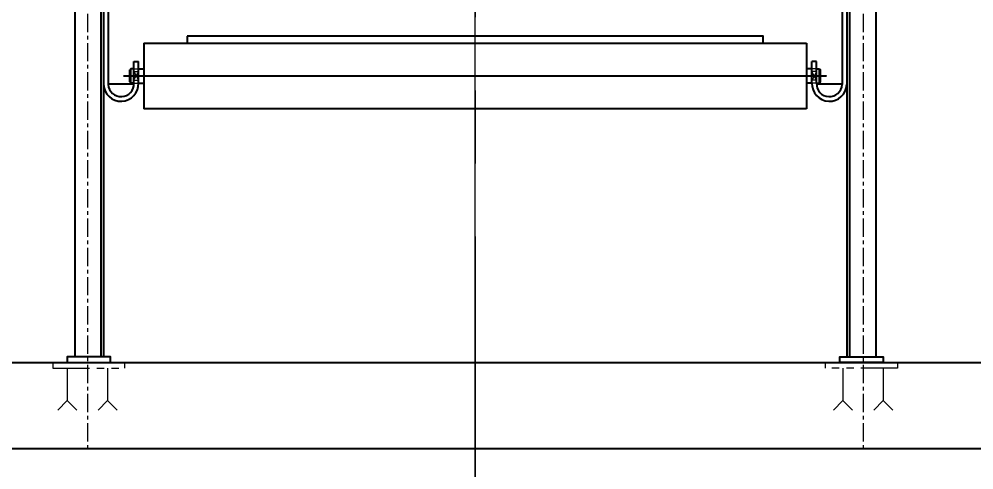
# Model space of a CAD drawing. Header units: millimetres. Extents: x -243837 to -5443, y 40 to 285140.
# Drawn here: x -191802 to -190144, y 121970 to 122753 of the extents above; entities that cross this region are included whole.
import ezdxf

# ---------------------------------------------------------------- set-up
doc = ezdxf.new("R2010")
doc.units = ezdxf.units.MM
for name, pattern in [('CENTER', [50.8, 31.75, -6.35, 6.35, -6.35]), ('CENTER2', [1.125, 0.75, -0.125, 0.125, -0.125]), ('HIDDEN', [0.375, 0.25, -0.125]), ('PHANTOM', [63.5, 31.75, -6.35, 6.35, -6.35, 6.35, -6.35])]:
    doc.linetypes.add(name, pattern=pattern)
for name, color, linetype, lineweight in [('CEN', 1, 'CENTER', 9), ('DIM', 1, 'Continuous', 9), ('HID', 2, 'HIDDEN', 5), ('PHANTAM', 21, 'PHANTOM', 0), ('R-CENTER', 1, 'CENTER2', 5), ('R-OBJECT', 2, 'Continuous', 20)]:
    doc.layers.add(name, color=color, linetype=linetype, lineweight=lineweight)
for name, color, linetype in [('NIU', 8, 'PHANTOM'), ('object', 4, 'Continuous'), ('object line', 4, 'Continuous')]:
    doc.layers.add(name, color=color, linetype=linetype)
doc.styles.add('KA', font='romans.shx', dxfattribs={"width": 0.7})
doc.dimstyles.new('rakesh', dxfattribs={"dimscale": 160, "dimtxt": 2.5, "dimasz": 1, "dimexe": 0.8, "dimexo": 0.8, "dimgap": 1, "dimtad": 1, "dimdec": 0, "dimzin": 0, "dimdsep": 46, "dimtxsty": 'KA', "dimblk": 'OBLIQUE', "dimcen": 1.5, "dimclrd": 1, "dimclre": 1, "dimclrt": 2, "dimadec": 0, "dimazin": 0, "dimtfac": 1, "dimtdec": 0, "dimtmove": 0, "dimatfit": 2, "dimfxl": 0, "dimtolj": 1, "dimtzin": 0, "dimlwd": -1, "dimlwe": -1, "dimarcsym": 1})
doc.dimstyles.new('rakesh$0', dxfattribs={"dimscale": 160, "dimtxt": 2.5, "dimasz": 1, "dimexe": 0.8, "dimexo": 0.8, "dimgap": 1, "dimtad": 1, "dimdec": 0, "dimzin": 0, "dimdsep": 46, "dimtxsty": 'KA', "dimblk": 'OBLIQUE', "dimcen": 1.5, "dimclrd": 1, "dimclre": 1, "dimclrt": 2, "dimadec": 0, "dimazin": 0, "dimtfac": 1, "dimtdec": 0, "dimtmove": 0, "dimatfit": 2, "dimfxl": 1, "dimtolj": 1, "dimtzin": 0, "dimlwd": -1, "dimlwe": -1, "dimarcsym": 1})

# ---------------------------------------------------------------- blocks, each defined once
blk = doc.blocks.new('_Oblique')
at = {"color": 0, "linetype": 'ByBlock', "lineweight": -2}
blk.add_line((-0.5, -0.5), (0.5, 0.5), dxfattribs=at)
blk = doc.blocks.new('*D223')
at = {"layer": 'DEFPOINTS', "color": 0, "transparency": 16777216}
for p in [(-191009.9, 122407.1, 169.4), (-188509.9, 121592.4, 329.2), (-188509.9, 121120.7)]:
    blk.add_point(p, dxfattribs=at)
at = {"layer": 'DIM', "color": 1, "transparency": 16777216}
for p, q in [((-191009.9, 122279.1), (-191009.9, 120992.7)), ((-188509.9, 121464.4), (-188509.9, 120992.7)), ((-191009.9, 121120.7), (-188509.9, 121120.7))]:
    blk.add_line(p, q, dxfattribs=at)
at = {"layer": 'DIM', "color": 1, "transparency": 16777216, "xscale": 160, "yscale": 160, "zscale": 160, "rotation": 180}
blk.add_blockref('_Oblique', (-191009.9, 121120.7), dxfattribs=at)
at = {"layer": 'DIM', "color": 1, "transparency": 16777216, "xscale": 160, "yscale": 160, "zscale": 160}
blk.add_blockref('_Oblique', (-188509.9, 121120.7), dxfattribs=at)
at = {"layer": 'DIM', "color": 2, "transparency": 16777216, "insert": (-189759.9, 121480.7), "char_height": 400, "attachment_point": 5, "style": 'KA'}
blk.add_mtext('\\A1;2500', dxfattribs=at)
blk = doc.blocks.new('*D224')
at = {"layer": 'DEFPOINTS', "color": 0, "ltscale": 10, "transparency": 16777216}
for p in [(-106760.2, 129714.9), (-190510.6, 125814.8, -169.4), (-106760.2, 110177.3)]:
    blk.add_point(p, dxfattribs=at)
at = {"layer": 'R-OBJECT', "color": 1, "ltscale": 10, "transparency": 16777216}
for p, q in [((-190510.6, 125942.8), (-190510.6, 129906.9)), ((-106760.2, 110305.3), (-106760.2, 129906.9)), ((-190510.6, 129714.9), (-106760.2, 129714.9))]:
    blk.add_line(p, q, dxfattribs=at)
at = {"layer": 'R-OBJECT', "color": 1, "ltscale": 10, "transparency": 16777216, "xscale": 160, "yscale": 160, "zscale": 160, "rotation": 180}
blk.add_blockref('_Oblique', (-190510.6, 129714.9), dxfattribs=at)
at = {"layer": 'R-OBJECT', "color": 1, "ltscale": 10, "transparency": 16777216, "xscale": 160, "yscale": 160, "zscale": 160}
blk.add_blockref('_Oblique', (-106760.2, 129714.9), dxfattribs=at)
at = {"layer": 'R-OBJECT', "color": 2, "ltscale": 10, "transparency": 16777216, "insert": (-148635.4, 130179.7), "char_height": 400, "attachment_point": 5, "style": 'KA'}
blk.add_mtext('\\A1;83750 (HORIZONTAL PULLEY CRS.)', dxfattribs=at)
blk = doc.blocks.new('*D228')
at = {"layer": 'DEFPOINTS', "color": 0, "ltscale": 10, "transparency": 16777216}
for p in [(-191009.9, 127989.4), (-191009.9, 115545.1, -13.1), (-108009.9, 113403.9)]:
    blk.add_point(p, dxfattribs=at)
at = {"layer": 'R-OBJECT', "color": 1, "ltscale": 10, "transparency": 16777216}
for p, q in [((-191009.9, 115673.1), (-191009.9, 128181.4)), ((-108009.9, 113531.9), (-108009.9, 128181.4)), ((-108009.9, 127989.4), (-191009.9, 127989.4))]:
    blk.add_line(p, q, dxfattribs=at)
at = {"layer": 'R-OBJECT', "color": 1, "ltscale": 10, "transparency": 16777216, "xscale": 160, "yscale": 160, "zscale": 160, "rotation": 180}
blk.add_blockref('_Oblique', (-191009.9, 127989.4), dxfattribs=at)
at = {"layer": 'R-OBJECT', "color": 1, "ltscale": 10, "transparency": 16777216, "xscale": 160, "yscale": 160, "zscale": 160}
blk.add_blockref('_Oblique', (-108009.9, 127989.4), dxfattribs=at)
at = {"layer": 'R-OBJECT', "color": 2, "ltscale": 10, "transparency": 16777216, "insert": (-149509.9, 128349.4), "char_height": 400, "attachment_point": 5, "style": 'KA'}
blk.add_mtext('\\A1;83000', dxfattribs=at)

msp = doc.modelspace()

# ---------------------------------------------------------------- linework, layer by layer
at = {"color": 4}
for p, q in [((-191705.01, 122910.96, -1160.99), (-191705.01, 122167.09, -1160.99)), ((-190314.86, 122910.96, -1160.99), (-190314.86, 122167.09, -1160.99)), ((-191655.01, 122811.89, -1160.99), (-191655.01, 122167.09, -1903.62)), ((-190364.86, 122811.89, -1160.99), (-190364.86, 122167.09, -1903.62))]:
    msp.add_line(p, q, dxfattribs=at)
at = {"color": 3, "linetype": 'HIDDEN'}
for p, q in [((-191659.71, 122911.89, -1160.99), (-191659.71, 122167.09, -1160.99)), ((-190360.16, 122911.89, -1160.99), (-190360.16, 122167.09, -1160.99))]:
    msp.add_line(p, q, dxfattribs=at)
for p, q in [((-191654.94, 122776.89, -1834.44), (-191654.94, 122639.74, -1834.44)), ((-191646.94, 122776.89, -1834.44), (-191646.94, 122639.74, -1834.44)), ((-190372.94, 122776.89, -1834.44), (-190372.94, 122639.74, -1834.44)), ((-190364.94, 122776.89, -1834.44), (-190364.94, 122639.74, -1834.44)), ((-191584.94, 122711.89, -1834.44), (-190434.94, 122711.89, -1834.44)), ((-191584.94, 122711.89, -1834.44), (-191584.94, 122597.59, -1834.44)), ((-190434.94, 122711.89, -1834.44), (-190434.94, 122597.59, -1834.44)), ((-191607.44, 122667.24, -1834.44), (-191609.44, 122665.24, -1834.44)), ((-191609.44, 122644.24, -1834.44), (-191609.44, 122665.24, -1834.44)), ((-191607.44, 122642.24, -1834.44), (-191607.44, 122667.24, -1834.44)), ((-191602.44, 122667.24, -1834.44), (-191607.44, 122667.24, -1834.44)), ((-191602.44, 122642.24, -1834.44), (-191602.44, 122679.74, -1834.44)), ((-191602.44, 122679.74, -1834.44), (-191594.44, 122679.74, -1834.44)), ((-191594.44, 122642.24, -1834.44), (-191594.44, 122679.74, -1834.44)), ((-191594.44, 122667.24, -1834.44), (-191584.94, 122667.24, -1834.44)), ((-190425.44, 122667.24, -1834.44), (-190434.94, 122667.24, -1834.44)), ((-190425.44, 122642.24, -1834.44), (-190425.44, 122679.74, -1834.44)), ((-190417.44, 122679.74, -1834.44), (-190425.44, 122679.74, -1834.44)), ((-190417.44, 122642.24, -1834.44), (-190417.44, 122679.74, -1834.44)), ((-190417.44, 122667.24, -1834.44), (-190412.44, 122667.24, -1834.44)), ((-190412.44, 122642.24, -1834.44), (-190412.44, 122667.24, -1834.44)), ((-190412.44, 122667.24, -1834.44), (-190410.44, 122665.24, -1834.44)), ((-190410.44, 122644.24, -1834.44), (-190410.44, 122665.24, -1834.44)), ((-191646.94, 122640.99, -1834.44), (-191602.4, 122640.99, -1834.44)), ((-191607.44, 122642.24, -1834.44), (-191609.44, 122644.24, -1834.44)), ((-191602.44, 122642.24, -1834.44), (-191607.44, 122642.24, -1834.44)), ((-191594.44, 122642.24, -1834.44), (-191584.94, 122642.24, -1834.44)), ((-190425.44, 122642.24, -1834.44), (-190434.94, 122642.24, -1834.44)), ((-190417.47, 122640.99, -1834.44), (-190372.93, 122640.99, -1834.44)), ((-190417.44, 122642.24, -1834.44), (-190412.44, 122642.24, -1834.44)), ((-190412.44, 122642.24, -1834.44), (-190410.44, 122644.24, -1834.44)), ((-190434.94, 122597.59, -1834.44), (-191584.94, 122597.59, -1834.44))]:
    msp.add_line(p, q)
at = {"color": 1, "linetype": 'CENTER2'}
msp.add_line((-191620.44, 122654.74, -1834.44), (-190399.44, 122654.74, -1834.44), dxfattribs=at)
at = {"color": 4, "elevation": -1915.14}
for points in [[(-191718.01, 122157.09), (-191643.01, 122157.09), (-191643.01, 122167.09), (-191718.01, 122167.09)], [(-190301.86, 122157.09), (-190376.86, 122157.09), (-190376.86, 122167.09), (-190301.86, 122167.09)]]:
    msp.add_lwpolyline(points, close=True, dxfattribs=at)
for centre, radius, start, end in [((-191624.69, 122641.01, -1834.44), 30.28, 182.41512, 2.31737), ((-191624.69, 122641.02, -1834.44), 22.29, 183.30576, 3.12521), ((-190395.19, 122641.01, -1834.44), 30.28, 177.68263, 357.58488), ((-190395.18, 122641.02, -1834.44), 22.29, 176.87479, 356.69424)]:
    msp.add_arc(centre, radius, start, end)
at = {"layer": 'CEN'}
for p, q in [((-191683.01, 123677.09, 205.1), (-191683.01, 122007.09, -206.33)), ((-190336.87, 123677.09, 205.1), (-190336.86, 122007.09, -206.33))]:
    msp.add_line(p, q, dxfattribs=at)
at = {"layer": 'HID'}
for p, q in [((-191602.44, 122667.24, -1834.44), (-191594.44, 122667.24, -1834.44)), ((-191602.44, 122667.24, -1834.44), (-191594.44, 122667.24, -1834.44)), ((-190417.44, 122667.24, -1834.44), (-190425.44, 122667.24, -1834.44)), ((-190417.44, 122667.24, -1834.44), (-190425.44, 122667.24, -1834.44)), ((-191602.44, 122647.24, -1834.44), (-191594.44, 122662.24, -1834.44)), ((-191602.44, 122662.24, -1834.44), (-191594.44, 122647.24, -1834.44)), ((-191602.44, 122662.24, -1834.44), (-191594.44, 122662.24, -1834.44)), ((-190417.44, 122647.24, -1834.44), (-190425.44, 122662.24, -1834.44)), ((-190417.44, 122662.24, -1834.44), (-190425.44, 122647.24, -1834.44)), ((-190417.44, 122662.24, -1834.44), (-190425.44, 122662.24, -1834.44)), ((-191602.44, 122647.24, -1834.44), (-191594.44, 122647.24, -1834.44)), ((-191602.44, 122647.24, -1834.44), (-191594.44, 122647.24, -1834.44)), ((-191602.44, 122642.24, -1834.44), (-191594.44, 122642.24, -1834.44)), ((-190417.44, 122647.24, -1834.44), (-190425.44, 122647.24, -1834.44)), ((-190417.44, 122647.24, -1834.44), (-190425.44, 122647.24, -1834.44)), ((-190417.44, 122642.24, -1834.44), (-190425.44, 122642.24, -1834.44))]:
    msp.add_line(p, q, dxfattribs=at)
at = {"layer": 'NIU', "color": 6, "linetype": 'Continuous', "elevation": -1834.44}
msp.add_lwpolyline([(-191509.94, 122724.09), (-191509.94, 122711.89), (-190509.94, 122711.89), (-190509.94, 122724.09)], close=True, dxfattribs=at)
at = {"layer": 'object', "color": 6, "elevation": -1749.74}
msp.add_lwpolyline([(-188709.94, 122007.09), (-193309.94, 122007.09)], dxfattribs=at)
at = {"layer": 'object line', "color": 6}
msp.add_line((-193709.94, 122157.09), (-188309.94, 122157.09), dxfattribs=at)
at = {"layer": 'PHANTAM', "ltscale": 2}
for p, q in [((-191718.01, 122147.09, -169.38), (-191718.01, 122090.93, -169.38)), ((-191648.01, 122147.09, -169.38), (-191648.01, 122090.93, -169.38)), ((-190371.86, 122147.09, -169.38), (-190371.86, 122090.93, -169.38)), ((-190301.86, 122147.09, -169.38), (-190301.86, 122090.93, -169.38)), ((-191718.01, 122090.93, -169.38), (-191734.51, 122074.43, -169.38)), ((-191718.01, 122090.93, -169.38), (-191701.51, 122074.43, -169.38)), ((-191648.01, 122090.93, -169.38), (-191664.51, 122074.43, -169.38)), ((-191648.01, 122090.93, -169.38), (-191631.51, 122074.43, -169.38)), ((-190371.86, 122090.93, -169.38), (-190388.36, 122074.43, -169.38)), ((-190371.86, 122090.93, -169.38), (-190355.36, 122074.43, -169.38)), ((-190301.86, 122090.93, -169.38), (-190318.36, 122074.43, -169.38)), ((-190301.86, 122090.93, -169.38), (-190285.36, 122074.43, -169.38))]:
    msp.add_line(p, q, dxfattribs=at)
at = {"layer": 'PHANTAM', "ltscale": 2, "elevation": -169.38}
for points in [[(-191743.01, 122147.09), (-191618.01, 122147.09), (-191618.01, 122157.09), (-191743.01, 122157.09)], [(-190276.86, 122147.09), (-190401.86, 122147.09), (-190401.86, 122157.09), (-190276.86, 122157.09)]]:
    msp.add_lwpolyline(points, close=True, dxfattribs=at)
at = {"layer": 'R-CENTER', "linetype": 'CENTER', "ltscale": 20}
msp.add_line((-191009.94, 128471.71, -329.16), (-191009.94, 92604.6, -329.16), dxfattribs=at)

# ---------------------------------------------------------------- dimensions: what is measured, and where the dimension line sits
at = {"layer": 'DIM'}
dim = msp.add_linear_dim(base=(-188509.94, 121120.7, -329.16), p1=(-191009.94, 122407.13, -159.78), p2=(-188509.94, 121592.37), dimstyle='rakesh', dxfattribs=at)
dim.commit()
dim.dimension.update_dxf_attribs({"geometry": '*D223', "text_midpoint": (-189759.94, 121480.7, -329.16)})
at = {"layer": 'R-OBJECT', "ltscale": 10}
dim = msp.add_linear_dim(base=(-106760.16, 129714.92), p1=(-190510.55, 125814.78, -169.38), p2=(-106760.16, 110177.28), text='<> (HORIZONTAL PULLEY CRS.)', dimstyle='rakesh', override={"dimexe": 1.2, "dimfxl": 0.18}, dxfattribs=at)
dim.commit()
dim.dimension.update_dxf_attribs({"geometry": '*D224', "text_midpoint": (-148635.36, 130179.68)})
dim = msp.add_linear_dim(base=(-191009.94, 127989.44), p1=(-108009.94, 113403.92), p2=(-191009.94, 115545.14, -13.06), dimstyle='rakesh$0', override={"dimexe": 1.2, "dimfxl": 0.18}, dxfattribs=at)
dim.commit()
dim.dimension.update_dxf_attribs({"geometry": '*D228', "text_midpoint": (-149509.94, 128349.44)})

doc.saveas('drawing.dxf')
